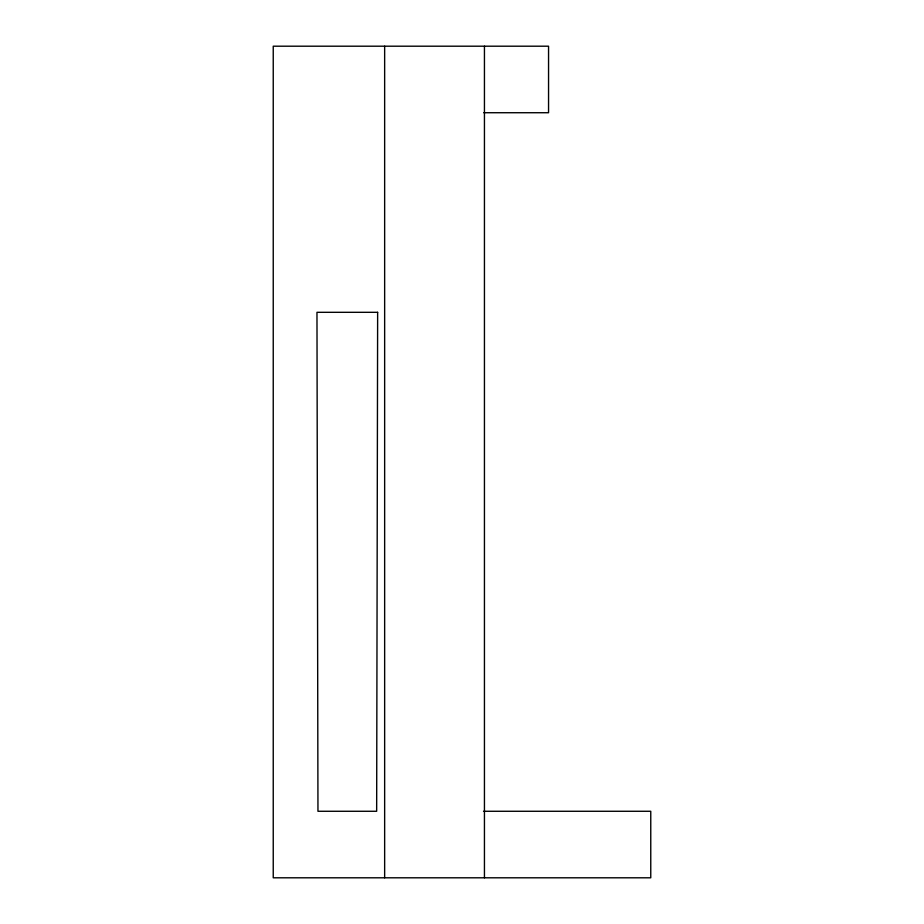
<?xml version="1.0" encoding="UTF-8"?>
<svg xmlns="http://www.w3.org/2000/svg" width="924" height="924" viewBox="0 0 924 924"><rect width="100%" height="100%" fill="white"/><g stroke="black" fill="none" stroke-linecap="round" stroke-linejoin="round"><path stroke-width="1.39" d="M483.772 112.728L548.556 112.728L548.556 46.2L273.238 46.2L273.238 877.8L650.762 877.8L650.762 811.272L483.529 811.272M484.442 46.2L484.442 877.8M384.65 46.2L384.65 877.8M377.639 312.312L376.657 811.272L317.96 811.272L316.967 312.312L377.639 312.312"/></g></svg>
